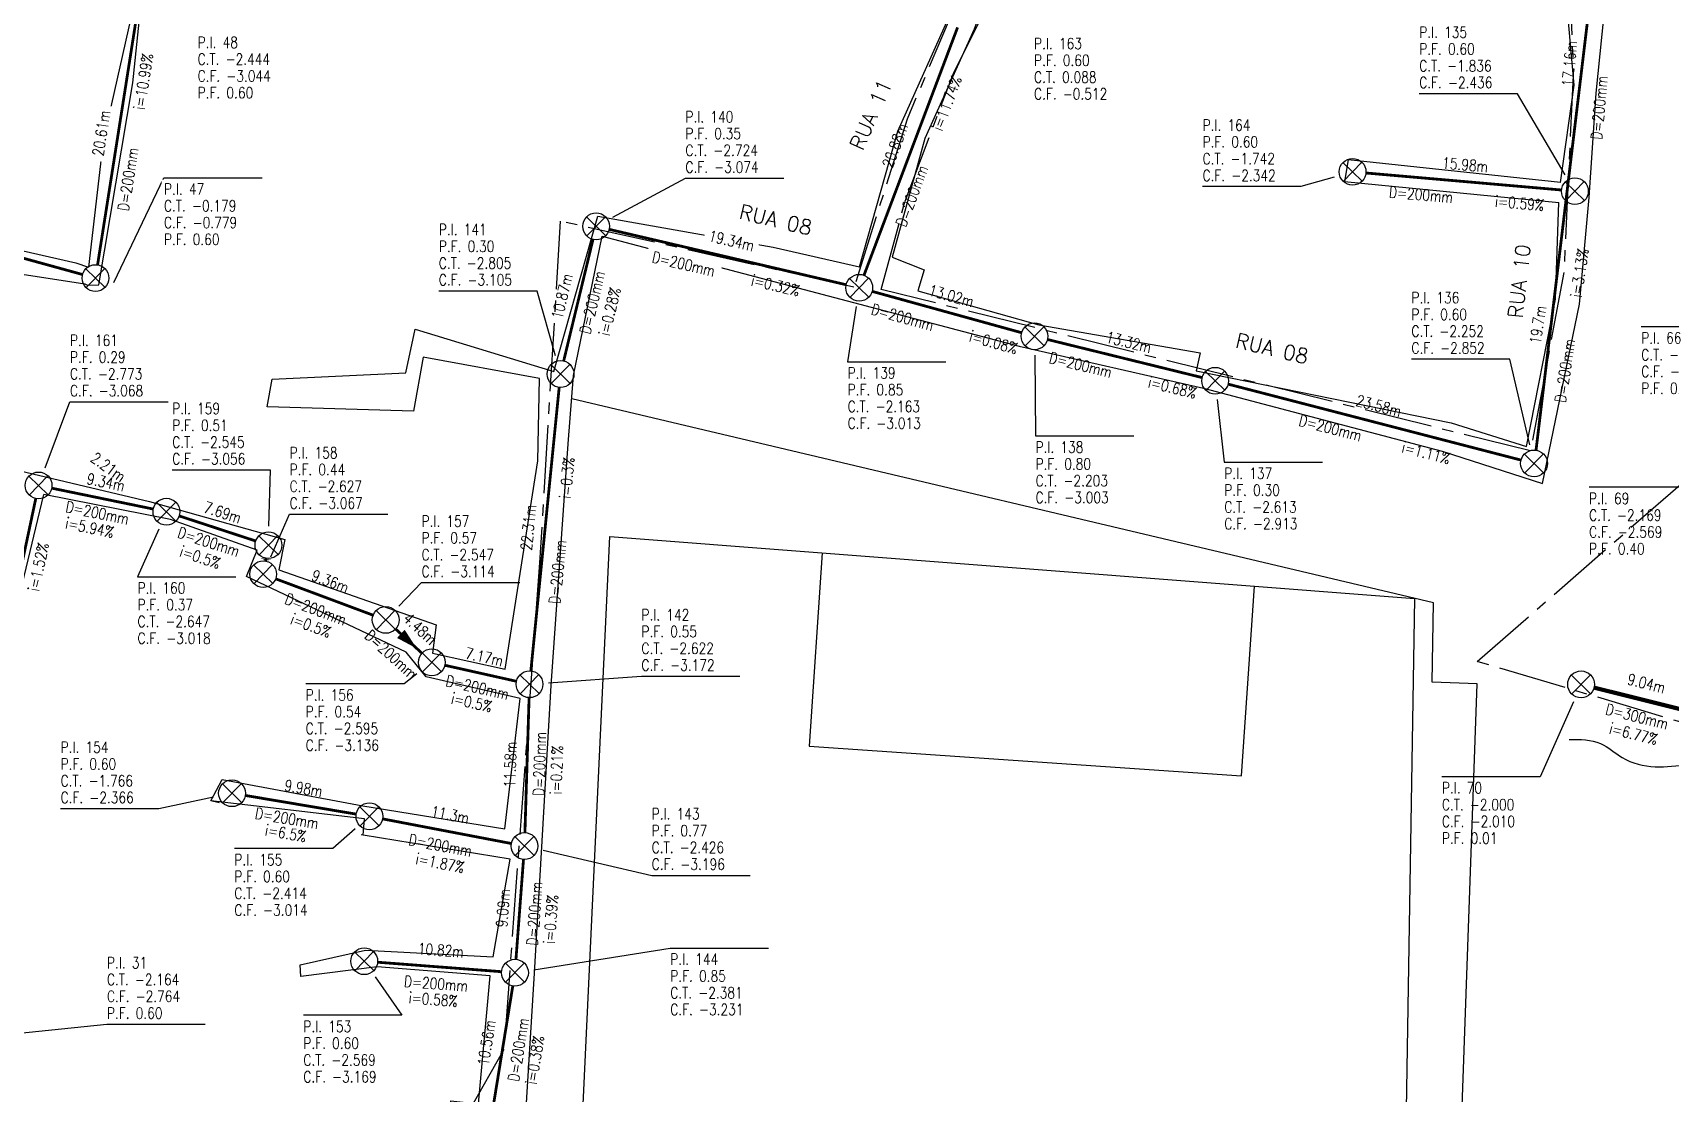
# Model space of a CAD drawing. Extents: x -6997814 to 14282083, y -16 to 289481930.
# Drawn here: x 362438.1 to 362555.3, y 7352411.9 to 7352487.8 of the extents above; entities that cross this region are included whole.
import ezdxf
from ezdxf.enums import TextEntityAlignment as Align

# ---------------------------------------------------------------- set-up
doc = ezdxf.new("R2010")
doc.units = 0
doc.header["$LTSCALE"] = 6.5
doc.linetypes.add('CENTER2', pattern=[1.125, 0.75, -0.125, 0.125, -0.125])
doc.layers.get('0').update_dxf_attribs({"linetype": 'CONTINUOUS'})
for name, color, linetype in [('Córrego', 170, 'CONTINUOUS'), ('MURO', 251, 'CONTINUOUS'), ('PONTOS-Caixas - Esgoto_U', 1, 'CONTINUOUS'), ('PS_IND_COMPRIMENTO', 7, 'CONTINUOUS'), ('PS_IND_DIAMETRO', 7, 'CONTINUOUS'), ('PS_IND_FLUXO', 3, 'CONTINUOUS'), ('PS_IND_INCLINACAO', 7, 'CONTINUOUS'), ('PS_PONTOS_IDENTIFICACAO_LIN', 7, 'CONTINUOUS'), ('PS_PONTOS_IDENTIFICACAO_TXT', 7, 'CONTINUOUS'), ('QUADRA-INDEF', 7, 'CENTER2'), ('T_Ptos', 7, 'CONTINUOUS'), ('TUBO_PVC', 1, 'CONTINUOUS')]:
    doc.layers.add(name, color=color, linetype=linetype)
doc.styles.add('1-1000  -  RÉGUA 100', font='romans.shx', dxfattribs={"height": 2.5})
doc.styles.add('ROMANS', font='romans.shx')
picture_1 = doc.add_image_def('image1.ecw', size_in_pixel=(49668, 39849))

# ---------------------------------------------------------------- blocks, each defined once
blk = doc.blocks.new('*U64', base_point=(4191.731, 1118.971))
for p, q in [((4191.559, 1119.139), (4191.902, 1118.803)), ((4191.898, 1119.143), (4191.563, 1118.8))]:
    blk.add_line(p, q)
blk.add_circle((4191.731, 1118.971), 0.24)
blk = doc.blocks.new('*U140', base_point=(4191.731, 1118.971))
for p, q in [((4191.559, 1119.139), (4191.902, 1118.803)), ((4191.898, 1119.143), (4191.563, 1118.8))]:
    blk.add_line(p, q)
blk.add_circle((4191.731, 1118.971), 0.24)
blk = doc.blocks.new('*U158', base_point=(4191.731, 1118.971))
for p, q in [((4191.559, 1119.139), (4191.902, 1118.803)), ((4191.898, 1119.143), (4191.563, 1118.8))]:
    blk.add_line(p, q)
blk.add_circle((4191.731, 1118.971), 0.24)
blk = doc.blocks.new('*U159', base_point=(4191.731, 1118.971))
for p, q in [((4191.559, 1119.139), (4191.902, 1118.803)), ((4191.898, 1119.143), (4191.563, 1118.8))]:
    blk.add_line(p, q)
blk.add_circle((4191.731, 1118.971), 0.24)
blk = doc.blocks.new('*U160', base_point=(4191.731, 1118.971))
for p, q in [((4191.559, 1119.139), (4191.902, 1118.803)), ((4191.898, 1119.143), (4191.563, 1118.8))]:
    blk.add_line(p, q)
blk.add_circle((4191.731, 1118.971), 0.24)
blk = doc.blocks.new('*U161', base_point=(4191.731, 1118.971))
for p, q in [((4191.559, 1119.139), (4191.902, 1118.803)), ((4191.898, 1119.143), (4191.563, 1118.8))]:
    blk.add_line(p, q)
blk.add_circle((4191.731, 1118.971), 0.24)
blk = doc.blocks.new('*U162', base_point=(4191.731, 1118.971))
for p, q in [((4191.559, 1119.139), (4191.902, 1118.803)), ((4191.898, 1119.143), (4191.563, 1118.8))]:
    blk.add_line(p, q)
blk.add_circle((4191.731, 1118.971), 0.24)
blk = doc.blocks.new('*U163', base_point=(4191.731, 1118.971))
for p, q in [((4191.559, 1119.139), (4191.902, 1118.803)), ((4191.898, 1119.143), (4191.563, 1118.8))]:
    blk.add_line(p, q)
blk.add_circle((4191.731, 1118.971), 0.24)
blk = doc.blocks.new('*U164', base_point=(4191.731, 1118.971))
for p, q in [((4191.559, 1119.139), (4191.902, 1118.803)), ((4191.898, 1119.143), (4191.563, 1118.8))]:
    blk.add_line(p, q)
blk.add_circle((4191.731, 1118.971), 0.24)
blk = doc.blocks.new('*U165', base_point=(4191.731, 1118.971))
for p, q in [((4191.559, 1119.139), (4191.902, 1118.803)), ((4191.898, 1119.143), (4191.563, 1118.8))]:
    blk.add_line(p, q)
blk.add_circle((4191.731, 1118.971), 0.24)
blk = doc.blocks.new('*U166', base_point=(4191.731, 1118.971))
for p, q in [((4191.559, 1119.139), (4191.902, 1118.803)), ((4191.898, 1119.143), (4191.563, 1118.8))]:
    blk.add_line(p, q)
blk.add_circle((4191.731, 1118.971), 0.24)
blk = doc.blocks.new('*U167', base_point=(4191.731, 1118.971))
for p, q in [((4191.559, 1119.139), (4191.902, 1118.803)), ((4191.898, 1119.143), (4191.563, 1118.8))]:
    blk.add_line(p, q)
blk.add_circle((4191.731, 1118.971), 0.24)
blk = doc.blocks.new('*U185', base_point=(4191.731, 1118.971))
for p, q in [((4191.559, 1119.139), (4191.902, 1118.803)), ((4191.898, 1119.143), (4191.563, 1118.8))]:
    blk.add_line(p, q)
blk.add_circle((4191.731, 1118.971), 0.24)
blk = doc.blocks.new('*U186', base_point=(4191.731, 1118.971))
for p, q in [((4191.559, 1119.139), (4191.902, 1118.803)), ((4191.898, 1119.143), (4191.563, 1118.8))]:
    blk.add_line(p, q)
blk.add_circle((4191.731, 1118.971), 0.24)
blk = doc.blocks.new('*U187', base_point=(4191.731, 1118.971))
for p, q in [((4191.559, 1119.139), (4191.902, 1118.803)), ((4191.898, 1119.143), (4191.563, 1118.8))]:
    blk.add_line(p, q)
blk.add_circle((4191.731, 1118.971), 0.24)
blk = doc.blocks.new('*U188', base_point=(4191.731, 1118.971))
for p, q in [((4191.559, 1119.139), (4191.902, 1118.803)), ((4191.898, 1119.143), (4191.563, 1118.8))]:
    blk.add_line(p, q)
blk.add_circle((4191.731, 1118.971), 0.24)
blk = doc.blocks.new('*U189', base_point=(4191.731, 1118.971))
for p, q in [((4191.559, 1119.139), (4191.902, 1118.803)), ((4191.898, 1119.143), (4191.563, 1118.8))]:
    blk.add_line(p, q)
blk.add_circle((4191.731, 1118.971), 0.24)
blk = doc.blocks.new('*U190', base_point=(4191.731, 1118.971))
for p, q in [((4191.559, 1119.139), (4191.902, 1118.803)), ((4191.898, 1119.143), (4191.563, 1118.8))]:
    blk.add_line(p, q)
blk.add_circle((4191.731, 1118.971), 0.24)
blk = doc.blocks.new('*U191', base_point=(4191.731, 1118.971))
for p, q in [((4191.559, 1119.139), (4191.902, 1118.803)), ((4191.898, 1119.143), (4191.563, 1118.8))]:
    blk.add_line(p, q)
blk.add_circle((4191.731, 1118.971), 0.24)
blk = doc.blocks.new('*U192', base_point=(4191.731, 1118.971))
for p, q in [((4191.559, 1119.139), (4191.902, 1118.803)), ((4191.898, 1119.143), (4191.563, 1118.8))]:
    blk.add_line(p, q)
blk.add_circle((4191.731, 1118.971), 0.24)
blk = doc.blocks.new('*U193', base_point=(4191.731, 1118.971))
for p, q in [((4191.559, 1119.139), (4191.902, 1118.803)), ((4191.898, 1119.143), (4191.563, 1118.8))]:
    blk.add_line(p, q)
blk.add_circle((4191.731, 1118.971), 0.24)
blk = doc.blocks.new('*U196', base_point=(4191.731, 1118.971))
for p, q in [((4191.559, 1119.139), (4191.902, 1118.803)), ((4191.898, 1119.143), (4191.563, 1118.8))]:
    blk.add_line(p, q)
blk.add_circle((4191.731, 1118.971), 0.24)

msp = doc.modelspace()

# ---------------------------------------------------------------- linework, layer by layer
at = {"layer": 'Córrego'}
msp.add_open_spline([(362548.10972, 7352437.2073), (362548.89437, 7352437.21676), (362550.32369, 7352437.23399), (362551.97841, 7352435.64105), (362555.03014, 7352434.94147), (362559.21951, 7352436.23425), (362563.70106, 7352434.65818), (362566.60411, 7352431.90225), (362570.16355, 7352432.39396), (362574.30981, 7352428.3747), (362582.6229, 7352432.29673), (362589.00693, 7352423.94886), (362597.72142, 7352422.26569), (362606.01694, 7352421.67909), (362612.70404, 7352417.50213), (362620.89232, 7352418.3128), (362628.78981, 7352413.06709), (362638.85558, 7352414.72918), (362645.39342, 7352407.50043), (362651.82809, 7352408.60138), (362655.03555, 7352409.15016)], degree=3, knots=[0, 0, 0, 0, 2.252367171, 4.102918966, 6.556958152, 11.257270055, 16.828494745, 19.97047372, 22.61188499, 26.733976624, 35.519160138, 44.157075798, 53.981428369, 61.431017842, 68.910333987, 76.685482876, 84.812342666, 96.1178229, 103.944166072, 111.722575792, 111.722575792, 111.722575792, 111.722575792], dxfattribs=at)
at = {"layer": 'MURO', "lineweight": -2}
for p, q in [((362461.86202, 7352431.53703, -2.4716), (362450.85368, 7352432.82705, -1.0002)), ((362461.76947, 7352430.36608, -0.3165), (362461.86202, 7352431.53703, -2.4716))]:
    msp.add_line(p, q, dxfattribs=at)
at = {"layer": 'MURO'}
for points, elevation in [([(362431.50242, 7352472.19348), (362435.15516, 7352470.83993), (362441.84347, 7352469.81999), (362442.0346, 7352469.72567), (362442.8533, 7352469.75106), (362445.27481, 7352484.19673), (362445.80808, 7352489.23957), (362446.34806, 7352491.14773), (362447.22281, 7352494.01515), (362447.88084, 7352494.94849), (362449.67224, 7352503.00184)], -1.1847), ([(362448.01478, 7352502.62302), (362447.05406, 7352497.50598), (362446.24337, 7352493.74568), (362444.95822, 7352487.99882), (362443.16559, 7352480.05773), (362442.10458, 7352471.00371)], -2.4322), ([(362513.2481, 7352501.71695), (362507.70944, 7352494.02334), (362505.49987, 7352488.02986), (362501.98667, 7352480.21041), (362499.63619, 7352471.72124), (362501.92845, 7352470.82909), (362501.47317, 7352469.31415), (362510.14603, 7352466.89348), (362521.67585, 7352464.89102), (362521.39492, 7352463.59189), (362539.665, 7352459.86274), (362545.05267, 7352458.1884), (362547.11386, 7352468.71386), (362547.36437, 7352475.64147), (362547.36437, 7352475.64147)], -0.2515), ([(362547.47998, 7352477.07507), (362548.44994, 7352484.04336), (362546.89303, 7352501.68548)], -0.2515), ([(362469.98374, 7352349.05035), (362471.12362, 7352373.28079), (362474.02324, 7352420.48858), (362474.52955, 7352429.13328), (362475.21822, 7352441.07003), (362476.45668, 7352458.37528), (362476.82315, 7352463.26869), (362478.87171, 7352473.23464), (362489.81621, 7352470.34306), (362508.73545, 7352465.35351), (362521.92377, 7352462.351), (362539.00816, 7352457.84571), (362546.19957, 7352455.52661), (362548.84887, 7352468.35812), (362549.52986, 7352475.98999), (362550.02665, 7352483.45442), (362551.02832, 7352493.33897)], -1.517), ([(362475.41011, 7352463.53638), (362478.5638, 7352474.66231), (362491.12931, 7352472.44575), (362497.29488, 7352471.04507), (362500.03324, 7352480.73775), (362503.66109, 7352488.83961)], -0.9115), ([(362547.47998, 7352477.07507), (362532.28091, 7352478.69291), (362532.01288, 7352477.14937), (362547.36437, 7352475.64147)], -0.2515), ([(362420.80971, 7352476.6904), (362431.75217, 7352473.47456), (362436.06766, 7352472.49855), (362441.19149, 7352471.32555)], -2.2141), ([(362441.19149, 7352471.32555), (362442.10458, 7352471.00371)], -2.2141), ([(362446.48077, 7352454.24507), (362456.16225, 7352451.51986), (362455.73199, 7352449.36149), (362466.98654, 7352445.4179), (362466.73403, 7352443.40174), (362471.92472, 7352442.24483), (362474.27296, 7352457.15336), (362474.39449, 7352463.03354), (362466.07596, 7352464.5766), (362465.36889, 7352460.70962), (362454.89663, 7352461.0223), (362455.25872, 7352463.00316), (362464.83365, 7352463.45302), (362465.4935, 7352466.5687), (362475.41011, 7352463.53638), (362475.41011, 7352463.53638)], -1.0002), ([(362435.80215, 7352456.77053), (362446.48077, 7352454.24507)], -2.4322), ([(362436.04841, 7352439.03044), (362435.36866, 7352439.13225), (362436.66404, 7352445.02677), (362437.36018, 7352448.28862), (362438.9047, 7352454.73542)], -2.0067), ([(362447.96771, 7352452.96261), (362438.9047, 7352454.73542)], -1.0002), ([(362451.45389, 7352432.69173), (362450.85368, 7352432.82705), (362451.67705, 7352434.3515), (362461.74711, 7352432.4635), (362471.90425, 7352430.81175), (362473.00871, 7352440.13618), (362466.28075, 7352441.69118), (362464.84999, 7352443.45531), (362453.42468, 7352448.88204), (362454.18562, 7352450.75636), (362447.96771, 7352452.96261)], -1.0002), ([(362458.8945, 7352344.06255), (362462.29297, 7352382.30581), (362464.37835, 7352381.99009), (362465.51681, 7352391.18839), (362468.0456, 7352411.36149), (362470.03254, 7352411.1466), (362470.87241, 7352420.29829), (362462.76819, 7352420.95412), (362457.30807, 7352420.25292), (362457.25137, 7352421.09626), (362461.94268, 7352422.1465), (362471.08354, 7352421.65738), (362472.29257, 7352428.65245), (362461.76947, 7352430.36608), (362461.62816, 7352430.39794)], -1.0002)]:
    msp.add_lwpolyline(points, dxfattribs=dict(at, elevation=elevation))
at = {"layer": 'MURO', "lineweight": -2, "elevation": -1.517}
msp.add_lwpolyline([(362470.59381, 7352362.01851), (362538.73204, 7352362.56828), (362541.52289, 7352441.20094), (362538.29996, 7352441.31533), (362538.37876, 7352446.98615), (362476.69675, 7352461.58091)], dxfattribs=at)
at = {"layer": 'MURO', "lineweight": -2}
for points in [[(362479.41818, 7352451.73483), (362537.04013, 7352447.30289), (362535.69153, 7352365.40006), (362475.29717, 7352363.87102), (362479.41818, 7352451.73483)], [(362494.63677, 7352450.56431), (362493.68885, 7352436.72775), (362524.6552, 7352434.60629), (362525.58538, 7352448.18392)]]:
    msp.add_lwpolyline(points, dxfattribs=at)
at = {"layer": 'PS_IND_FLUXO'}
for points in [[(362549.40413, 7352486.46824, 0, 0, 0), (362549.36864, 7352486.06982, 0.8, 0, 0), (362549.2267, 7352484.47612, 0, 0, 0)], [(362444.05335, 7352479.42234, 0, 0, 0), (362444.11549, 7352479.81748, 0.8, 0, 0), (362444.36406, 7352481.39806, 0, 0, 0)], [(362488.83903, 7352471.50676, 0, 0, 0), (362488.44951, 7352471.59774, 0.8, 0, 0), (362486.89145, 7352471.96167, 0, 0, 0)], [(362477.40779, 7352469.62176, 0, 0, 0), (362477.31397, 7352469.23292, 0.8, 0, 0), (362476.93871, 7352467.67755, 0, 0, 0)], [(362504.51944, 7352467.53315, 0, 0, 0), (362504.13391, 7352467.63977, 0.8, 0, 0), (362502.5918, 7352468.06623, 0, 0, 0)], [(362547.19803, 7352467.69564, 0, 0, 0), (362547.13866, 7352467.30007, 0.8, 0, 0), (362546.90117, 7352465.71779, 0, 0, 0)], [(362517.26624, 7352464.23396, 0, 0, 0), (362516.87783, 7352464.32958, 0.8, 0, 0), (362515.32422, 7352464.71204, 0, 0, 0)], [(362535.14252, 7352459.6722, 0, 0, 0), (362534.75532, 7352459.77256, 0.8, 0, 0), (362533.2065, 7352460.17399, 0, 0, 0)], [(362474.88738, 7352453.26197, 0, 0, 0), (362474.84756, 7352452.86396, 0.8, 0, 0), (362474.68825, 7352451.27191, 0, 0, 0)], [(362552.37078, 7352440.30375, 0, 0, 0), (362552.75892, 7352440.20705, 0.8, 0, 0), (362554.31147, 7352439.82028, 0, 0, 0)], [(362473.5294, 7352436.3785, 0, 0, 0), (362473.51705, 7352435.97869, 0.8, 0, 0), (362473.46768, 7352434.37945, 0, 0, 0)], [(362473.05297, 7352426.0544, 0, 0, 0), (362473.02286, 7352425.65554, 0.8, 0, 0), (362472.90244, 7352424.06008, 0, 0, 0)], [(362471.9488, 7352416.30208, 0, 0, 0), (362471.88459, 7352415.90727, 0.8, 0, 0), (362471.62774, 7352414.32802, 0, 0, 0)]]:
    msp.add_lwpolyline(points, format="xyseb", dxfattribs=at)
at = {"layer": 'PS_IND_FLUXO', "lineweight": -2}
for points in [[(362501.32562, 7352480.23631, 0, 0, 0), (362501.18425, 7352479.86213, 0.8, 0, 0), (362500.61876, 7352478.36539, 0, 0, 0)], [(362539.55779, 7352477.22738, 0, 0, 0), (362539.95628, 7352477.19271, 0.8, 0, 0), (362541.55026, 7352477.05404, 0, 0, 0)], [(362444.08828, 7352454.24883, 0, 0, 0), (362443.69647, 7352454.32935, 0.8, 0, 0), (362442.12922, 7352454.65143, 0, 0, 0)], [(362450.38752, 7352452.62453, 0, 0, 0), (362450.76765, 7352452.50002, 0.8, 0, 0), (362452.28817, 7352452.00199, 0, 0, 0)], [(362454.81149, 7352450.13579, 0.8, 0, 0), (362454.79129, 7352450.02508, 0, 0, 0)], [(362458.06153, 7352447.75649, 0, 0, 0), (362458.43627, 7352447.61661, 0.8, 0, 0), (362459.93525, 7352447.05708, 0, 0, 0)], [(362464.46813, 7352444.77286, 0.8, 0, 0), (362465.6014, 7352443.7305, 0, 0, 0)], [(362469.20533, 7352442.16957, 0, 0, 0), (362469.59566, 7352442.08219, 0.8, 0, 0), (362471.15702, 7352441.73265, 0, 0, 0)], [(362456.31497, 7352432.70633, 0, 0, 0), (362456.70943, 7352432.63997, 0.8, 0, 0), (362458.28726, 7352432.37456, 0, 0, 0)], [(362466.78748, 7352430.83919, 0, 0, 0), (362467.18036, 7352430.76403, 0.8, 0, 0), (362468.75186, 7352430.46338, 0, 0, 0)], [(362466.24255, 7352421.01301, 0, 0, 0), (362466.64139, 7352420.98256, 0.8, 0, 0), (362468.23675, 7352420.86078, 0, 0, 0)]]:
    msp.add_lwpolyline(points, format="xyseb", dxfattribs=at)
at = {"layer": 'PS_PONTOS_IDENTIFICACAO_LIN', "linetype": 'Continuous'}
for points in [[(362547.82204, 7352477.62019), (362544.40925, 7352483.41861), (362537.36925, 7352483.41861)], [(362443.92936, 7352469.91217), (362447.50989, 7352477.39952), (362454.54989, 7352477.39952)], [(362479.64545, 7352474.57717), (362484.84125, 7352477.36882), (362491.88125, 7352477.36882)], [(362475.52939, 7352464.67394), (362474.22474, 7352469.30092), (362467.18474, 7352469.30092)], [(362497.07172, 7352468.19159), (362496.45224, 7352464.24154), (362503.49224, 7352464.24154)], [(362564.37749, 7352465.06197), (362560.30114, 7352466.74414), (362553.26114, 7352466.74414)], [(362509.84263, 7352464.70528), (362509.90093, 7352458.9299), (362516.94093, 7352458.9299)], [(362545.27952, 7352458.28882), (362543.85123, 7352464.4285), (362536.81123, 7352464.4285)], [(362522.91291, 7352461.53035), (362523.41461, 7352457.053), (362530.45461, 7352457.053)], [(362559.47929, 7352453.78602), (362556.56806, 7352455.26013), (362549.52806, 7352455.26013)], [(362475.03334, 7352441.26422), (362481.69114, 7352441.73442), (362488.73114, 7352441.73442)], [(362548.40587, 7352439.91144), (362546.0316, 7352434.55071), (362538.9916, 7352434.55071)], [(362474.64413, 7352429.28399), (362482.42536, 7352427.48895), (362489.46536, 7352427.48895)], [(362473.97822, 7352420.73811), (362483.75624, 7352422.29033), (362490.79624, 7352422.29033)], [(362436.93905, 7352416.18319), (362443.42709, 7352416.83492), (362450.46709, 7352416.83492)]]:
    msp.add_lwpolyline(points, dxfattribs=at)
at = {"layer": 'PS_PONTOS_IDENTIFICACAO_LIN', "linetype": 'Continuous', "lineweight": -2}
for points in [[(362531.28968, 7352477.45796), (362528.89792, 7352476.77142), (362521.85792, 7352476.77142)], [(362439.01103, 7352456.66315), (362440.78242, 7352461.37157), (362447.82242, 7352461.37157)], [(362455.02795, 7352452.47558), (362455.13876, 7352456.49296), (362448.09876, 7352456.49296)], [(362455.16167, 7352450.28737), (362456.50536, 7352453.32853), (362463.54536, 7352453.32853)], [(362447.13297, 7352452.26746), (362445.61649, 7352448.85646), (362452.65649, 7352448.85646)], [(362464.32649, 7352446.74962), (362465.94804, 7352448.43657), (362472.98804, 7352448.43657)], [(362465.60923, 7352441.90328), (362464.69858, 7352441.20029), (362457.65858, 7352441.20029)], [(362451.05319, 7352433.08558), (362447.15049, 7352432.25708), (362440.11049, 7352432.25708)], [(362461.19761, 7352430.81676), (362459.59099, 7352429.40764), (362452.55099, 7352429.40764)], [(362462.61916, 7352420.23176), (362464.53109, 7352417.47771), (362457.49109, 7352417.47771)]]:
    msp.add_lwpolyline(points, dxfattribs=at)
at = {"layer": 'QUADRA-INDEF'}
for points in [[(362541.51417, 7352442.8), (362644.51428, 7352532.3901), (362663.9943, 7352580.5102), (362652.88429, 7352512.0401), (362645.92431, 7352411.7099), (362541.51417, 7352442.8)], [(362498.85412, 7352469.42), (362500.56412, 7352475.73), (362504.02412, 7352484.87), (362507.22412, 7352491.27), (362509.96413, 7352496.41), (362514.20413, 7352501.48), (362515.86413, 7352506.09), (362517.22413, 7352513.88), (362518.34413, 7352525.0701), (362545.24416, 7352523.8501), (362547.71417, 7352499.8), (362548.40417, 7352485.22), (362547.72418, 7352470.62), (362545.32418, 7352457.86), (362498.85412, 7352469.42)]]:
    msp.add_lwpolyline(points, close=True, dxfattribs=at)
msp.add_lwpolyline([(362342.37393, 7352455.6599), (362377.39398, 7352450.9399), (362412.40402, 7352455.37), (362414.18402, 7352464.81), (362417.32402, 7352469.01), (362427.93403, 7352504.1), (362449.16405, 7352502.51), (362452.11406, 7352502.6), (362461.23407, 7352504.23), (362465.53407, 7352505.25), (362470.74408, 7352505.8), (362476.59409, 7352505.8), (362482.15409, 7352505.25), (362488.9241, 7352503.57), (362498.24411, 7352501.62), (362509.60413, 7352500.13), (362504.19412, 7352489.83), (362500.70412, 7352481.59), (362496.90412, 7352469.58), (362475.87409, 7352474.31), (362474.40409, 7352449.86), (362471.8441, 7352415.0299), (362464.23409, 7352401.6199)], dxfattribs=at)
at = {"layer": 'TUBO_PVC'}
for points, const_width in [([(362550.11911, 7352494.49596), (362545.72985, 7352457.91365)], 0.2), ([(362442.7566, 7352471.17663), (362445.66082, 7352489.64377)], 0.2), ([(362441.68231, 7352470.48385), (362420.41022, 7352476.3458)], 0.2), ([(362496.34833, 7352469.75272), (362479.38216, 7352473.71571)], 0.2), ([(362478.22317, 7352473.00138), (362476.12333, 7352464.29793)], 0.2), ([(362508.90393, 7352466.32063), (362498.20731, 7352469.27875)], 0.2), ([(362521.83001, 7352463.11048), (362510.76044, 7352465.83552)], 0.2), ([(362475.80281, 7352462.41065), (362473.77282, 7352442.12323)], 0.2), ([(362544.65848, 7352457.20581), (362523.69054, 7352462.64038)], 0.2), ([(362549.88731, 7352440.92243), (362556.79494, 7352439.20159)], 0.3), ([(362473.64769, 7352440.20974), (362473.34939, 7352430.54821)], 0.2), ([(362473.24757, 7352428.63265), (362472.70783, 7352421.48183)], 0.2), ([(362472.48158, 7352419.5779), (362471.09496, 7352411.05221)], 0.2)]:
    msp.add_lwpolyline(points, dxfattribs=dict(at, const_width=const_width))
at = {"layer": 'TUBO_PVC', "lineweight": -2, "const_width": 0.2}
for points in [[(362497.62147, 7352470.43218), (362504.32291, 7352488.16952)], [(362547.55536, 7352476.5316), (362533.55269, 7352477.74982)], [(362446.74565, 7352453.70272), (362439.47185, 7352455.19754)], [(362434.65335, 7352437.10127), (362438.33329, 7352454.45237)], [(362454.07897, 7352451.41543), (362448.59672, 7352453.21109)], [(362454.78455, 7352449.98817), (362454.81822, 7352450.1727)], [(362462.48537, 7352446.1052), (362455.5114, 7352448.70838)], [(362465.97916, 7352443.38305), (362464.09037, 7352445.12032)], [(362472.74136, 7352441.37797), (362467.62098, 7352442.52425)], [(362453.32909, 7352433.20861), (362461.27315, 7352431.87228)], [(362463.16195, 7352431.53278), (362472.37739, 7352429.76979)], [(362471.6788, 7352420.59802), (362462.80049, 7352421.27576)]]:
    msp.add_lwpolyline(points, dxfattribs=at)

# ---------------------------------------------------------------- block references
at = {"layer": 'PONTOS-Caixas - Esgoto_U', "xscale": 4, "yscale": 4, "zscale": 4}
for name, p in [('*U196', (362532.59633, 7352477.83302)), ('*U158', (362548.51172, 7352476.4484)), ('*U163', (362478.44815, 7352473.93388)), ('*U64', (362442.60755, 7352470.22889)), ('*U162', (362497.28233, 7352469.53455)), ('*U161', (362509.82891, 7352466.06483)), ('*U164', (362475.89835, 7352463.36543)), ('*U160', (362522.76154, 7352462.88116)), ('*U159', (362545.58748, 7352456.96503)), ('*U193', (362438.53228, 7352455.39063)), ('*U192', (362447.68522, 7352453.50964)), ('*U191', (362454.99047, 7352451.11688)), ('*U190', (362454.6123, 7352449.04398)), ('*U189', (362463.38447, 7352445.76959)), ('*U188', (362466.68506, 7352442.73378)), ('*U165', (362473.67729, 7352441.16845)), ('*U140', (362548.95636, 7352441.15435)), ('*U186', (362452.38269, 7352433.36781)), ('*U187', (362462.21955, 7352431.71307)), ('*U166', (362473.31979, 7352429.5895)), ('*U185', (362461.84368, 7352421.3488)), ('*U167', (362472.63561, 7352420.52498))]:
    msp.add_blockref(name, p, dxfattribs=at)

# ---------------------------------------------------------------- texts
at = {"color": 0, "linetype": 'Continuous', "lineweight": 30, "ltscale": 0.8, "style": '1-1000  -  RÉGUA 100'}
for s, rotation, p in [('RUA 11', 66.2400255, (362497.52453, 7352479.28801)), ('RUA 10', 83.6646881, (362544.76427, 7352467.31327)), ('RUA 08', 346.6770079, (362524.13063, 7352465.2904, 1394.19939))]:
    msp.add_text(s, height=1.057651, rotation=rotation, dxfattribs=at).set_placement(p)
at = {"layer": 'PS_IND_COMPRIMENTO', "style": 'ROMANS', "width": 0.8}
for s, rotation, p in [('17.16m', 84.9104408, (362548.12015, 7352485.57864)), ('10.87m', 76.4357164, (362476.00672, 7352468.9311)), ('13.02m', 344.5413856, (362503.87547, 7352468.95628)), ('19.7m', 81.4642225, (362545.86289, 7352466.88483)), ('13.32m', 346.170287, (362516.58207, 7352465.63821)), ('23.58m', 345.469557, (362534.47558, 7352461.08472)), ('22.31m', 84.2859242, (362473.59378, 7352452.38642)), ('9.04m', 346.0111226, (362553.63121, 7352441.22642)), ('11.58m', 88.2315692, (362472.29911, 7352435.416)), ('9.09m', 85.6835759, (362471.7811, 7352425.14756)), ('10.56m', 80.7623115, (362470.60383, 7352415.50769))]:
    msp.add_text(s, height=0.8, rotation=rotation, dxfattribs=at).set_placement(p, align=Align.MIDDLE_CENTER)
at = {"layer": 'PS_IND_COMPRIMENTO', "lineweight": -2, "style": 'ROMANS', "width": 0.8}
for s, rotation, p in [('20.88m', 69.3026604, (362499.84964, 7352479.72497)), ('15.98m', 355.0278556, (362540.65803, 7352478.33619)), ('2.21m', 324.4229108, (362443.53466, 7352456.70262)), ('9.34m', 348.3870265, (362443.35031, 7352455.62557)), ('7.69m', 341.8643653, (362451.71137, 7352453.45365)), ('9.36m', 339.530858, (362459.41803, 7352448.53102)), ('4.48m', 317.3928006, (362465.84713, 7352445.1349)), ('7.17m', 347.3814015, (362470.44332, 7352443.12213)), ('9.98m', 350.4512125, (362457.50018, 7352433.72382)), ('11.3m', 349.169667, (362467.99515, 7352431.82991)), ('10.82m', 355.6346811, (362467.33099, 7352422.13341))]:
    msp.add_text(s, height=0.8, rotation=rotation, dxfattribs=at).set_placement(p, align=Align.MIDDLE_CENTER)
at = {"layer": 'PS_IND_DIAMETRO', "style": 'ROMANS', "width": 0.8}
for s, rotation, p in [('D=200mm', 84.9104408, (362550.2481, 7352482.4174)), ('D=200mm', 76.4357164, (362478.17019, 7352468.48255)), ('D=200mm', 344.5413856, (362500.38285, 7352467.43207)), ('D=200mm', 81.4642225, (362547.79696, 7352463.60139)), ('D=200mm', 346.170287, (362513.13419, 7352464.01534)), ('D=200mm', 345.469557, (362531.00811, 7352459.50413)), ('D=200mm', 84.2859242, (362475.68714, 7352449.20217)), ('D=300mm', 346.0111226, (362552.96011, 7352438.85929)), ('D=200mm', 88.2315692, (362474.39393, 7352435.46541)), ('D=200mm', 85.6835759, (362474.02757, 7352424.75165)), ('D=200mm', 80.7623115, (362472.87911, 7352415.0106))]:
    msp.add_text(s, height=0.8, rotation=rotation, dxfattribs=at).set_placement(p, align=Align.MIDDLE_CENTER)
at = {"layer": 'PS_IND_DIAMETRO', "lineweight": -2, "style": 'ROMANS', "width": 0.8}
for rotation, p in [(69.3026604, (362501.04859, 7352476.10777)), (355.0278556, (362537.50116, 7352476.20177)), (348.3870265, (362442.74286, 7352453.43605)), (341.8643653, (362450.71423, 7352451.35925)), (339.530858, (362458.37817, 7352446.53235)), (317.3928006, (362463.76841, 7352443.28583)), (347.3814015, (362469.95097, 7352440.93872)), (350.4512125, (362456.31412, 7352431.57261)), (349.169667, (362467.29313, 7352429.64205)), (355.6346811, (362466.98605, 7352419.7446))]:
    msp.add_text('D=200mm', height=0.8, rotation=rotation, dxfattribs=at).set_placement(p, align=Align.MIDDLE_CENTER)
at = {"layer": 'PS_IND_INCLINACAO', "lineweight": -2, "style": 'ROMANS', "width": 0.8}
for s, rotation, p in [('i=11.74%', 69.3026604, (362503.55088, 7352482.73083)), ('i=0.59%', 355.0278556, (362544.55452, 7352475.58814)), ('i=5.94%', 348.3870265, (362442.19438, 7352452.37619)), ('i=1.52%', 78.0257695, (362438.52199, 7352449.55821)), ('i=0.5%', 341.8643653, (362450.10459, 7352450.25462)), ('i=0.5%', 339.530858, (362458.0267, 7352445.36445)), ('i=0.5%', 347.3814015, (362469.53975, 7352439.86451)), ('i=6.5%', 350.4512125, (362456.22913, 7352430.505)), ('i=1.87%', 349.169667, (362467.27791, 7352428.37535)), ('i=0.58%', 355.6346811, (362466.78392, 7352418.61251))]:
    msp.add_text(s, height=0.8, rotation=rotation, dxfattribs=at).set_placement(p, align=Align.MIDDLE_CENTER)
at = {"layer": 'PS_IND_INCLINACAO', "style": 'ROMANS', "width": 0.8}
for s, rotation, p in [('i=3.13%', 81.4642225, (362548.84783, 7352470.60297)), ('i=0.32%', 346.8524562, (362491.29268, 7352469.70132)), ('i=0.28%', 76.4357164, (362479.41793, 7352467.8286)), ('i=0.08%', 344.5413856, (362506.8983, 7352465.63024)), ('i=0.68%', 346.170287, (362519.69822, 7352462.39945)), ('i=1.11%', 345.469557, (362537.86166, 7352457.7278)), ('i=0.3%', 84.2859242, (362476.3602, 7352455.92858)), ('i=6.77%', 346.0111226, (362552.7101, 7352437.61678)), ('i=0.21%', 88.2315692, (362475.61745, 7352435.03388)), ('i=0.39%', 85.6835759, (362475.20503, 7352424.34795)), ('i=0.38%', 80.7623115, (362474.06306, 7352414.28073))]:
    msp.add_text(s, height=0.8, rotation=rotation, dxfattribs=at).set_placement(p, align=Align.MIDDLE_CENTER)
at = {"layer": 'PS_PONTOS_IDENTIFICACAO_TXT', "style": 'ROMANS', "width": 0.8}
for s, p in [('P.I. 135', (362537.36925, 7352487.41861)), ('P.F. 0.60', (362537.36925, 7352486.21861)), ('C.T. -1.836', (362537.36925, 7352485.01861)), ('C.F. -2.436', (362537.36925, 7352483.81861)), ('P.I. 136', (362536.81123, 7352468.4285)), ('P.F. 0.60', (362536.81123, 7352467.2285)), ('C.T. -2.252', (362536.81123, 7352466.0285)), ('C.F. -2.852', (362536.81123, 7352464.8285)), ('P.I. 66', (362553.26114, 7352465.54414)), ('C.T. -0.506', (362553.26114, 7352464.34414)), ('P.I. 139', (362496.45224, 7352463.04154)), ('C.F. -1.364', (362553.26114, 7352463.14414)), ('P.F. 0.85', (362496.45224, 7352461.84154)), ('P.F. 0.86', (362553.26114, 7352461.94414)), ('C.T. -2.163', (362496.45224, 7352460.64154)), ('C.F. -3.013', (362496.45224, 7352459.44154)), ('P.I. 138', (362509.90093, 7352457.7299)), ('P.F. 0.80', (362509.90093, 7352456.5299)), ('C.T. -2.203', (362509.90093, 7352455.3299)), ('P.I. 137', (362523.41461, 7352455.853)), ('C.F. -3.003', (362509.90093, 7352454.1299)), ('P.F. 0.30', (362523.41461, 7352454.653)), ('P.I. 69', (362549.52806, 7352454.06013)), ('C.T. -2.613', (362523.41461, 7352453.453)), ('C.T. -2.169', (362549.52806, 7352452.86013)), ('C.F. -2.913', (362523.41461, 7352452.253)), ('C.F. -2.569', (362549.52806, 7352451.66013)), ('P.F. 0.40', (362549.52806, 7352450.46013)), ('P.I. 142', (362481.69114, 7352445.73442)), ('P.F. 0.55', (362481.69114, 7352444.53442)), ('C.T. -2.622', (362481.69114, 7352443.33442)), ('C.F. -3.172', (362481.69114, 7352442.13442)), ('P.I. 70', (362538.9916, 7352433.35071)), ('C.T. -2.000', (362538.9916, 7352432.15071)), ('P.I. 143', (362482.42536, 7352431.48895)), ('C.F. -2.010', (362538.9916, 7352430.95071)), ('P.F. 0.77', (362482.42536, 7352430.28895)), ('P.F. 0.01', (362538.9916, 7352429.75071)), ('C.T. -2.426', (362482.42536, 7352429.08895)), ('C.F. -3.196', (362482.42536, 7352427.88895)), ('P.I. 144', (362483.75624, 7352421.09033)), ('P.I. 31', (362443.42709, 7352420.83492)), ('C.T. -2.164', (362443.42709, 7352419.63492)), ('P.F. 0.85', (362483.75624, 7352419.89033)), ('C.F. -2.764', (362443.42709, 7352418.43492)), ('C.T. -2.381', (362483.75624, 7352418.69033)), ('P.F. 0.60', (362443.42709, 7352417.23492)), ('C.F. -3.231', (362483.75624, 7352417.49033))]:
    msp.add_text(s, height=0.8, dxfattribs=at).set_placement(p)
at = {"layer": 'PS_PONTOS_IDENTIFICACAO_TXT', "lineweight": -2, "style": 'ROMANS', "width": 0.8}
for s, p in [('P.I. 163', (362509.79669, 7352486.60764)), ('P.F. 0.60', (362509.79669, 7352485.40764)), ('C.T. 0.088', (362509.79669, 7352484.20764)), ('C.F. -0.512', (362509.79669, 7352483.00764)), ('P.I. 164', (362521.85792, 7352480.77142)), ('P.F. 0.60', (362521.85792, 7352479.57142)), ('C.T. -1.742', (362521.85792, 7352478.37142)), ('C.F. -2.342', (362521.85792, 7352477.17142)), ('P.I. 161', (362440.78242, 7352465.37157)), ('P.F. 0.29', (362440.78242, 7352464.17157)), ('C.T. -2.773', (362440.78242, 7352462.97157)), ('C.F. -3.068', (362440.78242, 7352461.77157)), ('P.I. 159', (362448.09876, 7352460.49296)), ('P.F. 0.51', (362448.09876, 7352459.29296)), ('C.T. -2.545', (362448.09876, 7352458.09296)), ('C.F. -3.056', (362448.09876, 7352456.89296)), ('P.I. 158', (362456.50536, 7352457.32853)), ('P.F. 0.44', (362456.50536, 7352456.12853)), ('C.T. -2.627', (362456.50536, 7352454.92853)), ('C.F. -3.067', (362456.50536, 7352453.72853)), ('P.I. 157', (362465.94804, 7352452.43657)), ('P.F. 0.57', (362465.94804, 7352451.23657)), ('C.T. -2.547', (362465.94804, 7352450.03657)), ('C.F. -3.114', (362465.94804, 7352448.83657)), ('P.I. 160', (362445.61649, 7352447.65646)), ('P.F. 0.37', (362445.61649, 7352446.45646)), ('C.T. -2.647', (362445.61649, 7352445.25646)), ('C.F. -3.018', (362445.61649, 7352444.05646)), ('P.I. 156', (362457.65858, 7352440.00029)), ('P.F. 0.54', (362457.65858, 7352438.80029)), ('C.T. -2.595', (362457.65858, 7352437.60029)), ('C.F. -3.136', (362457.65858, 7352436.40029)), ('P.I. 154', (362440.11049, 7352436.25708)), ('P.F. 0.60', (362440.11049, 7352435.05708)), ('C.T. -1.766', (362440.11049, 7352433.85708)), ('C.F. -2.366', (362440.11049, 7352432.65708)), ('P.I. 155', (362452.55099, 7352428.20764)), ('P.F. 0.60', (362452.55099, 7352427.00764)), ('C.T. -2.414', (362452.55099, 7352425.80764)), ('C.F. -3.014', (362452.55099, 7352424.60764)), ('P.I. 153', (362457.49109, 7352416.27771)), ('P.F. 0.60', (362457.49109, 7352415.07771)), ('C.T. -2.569', (362457.49109, 7352413.87771)), ('C.F. -3.169', (362457.49109, 7352412.67771))]:
    msp.add_text(s, height=0.8, dxfattribs=at).set_placement(p)

# ---------------------------------------------------------------- pictures from other files: only their frames are drawn
at = {"layer": 'T_Ptos'}
image = msp.add_image(picture_1, insert=(362075.72988, 7352287.82708), size_in_units=(689.73754, 553.38147), dxfattribs=dict(at, fade=70))
image.dxf.flags = 15

# ---------------------------------------------------------------- next in the draw order: wipeouts: each hides what was drawn before it
at = {"lineweight": -2}
msp.add_wipeout([(362488.35064, 7352474.17889), (362494.70709, 7352472.67359), (362495.12142, 7352474.42321), (362488.76497, 7352475.9285)], dxfattribs=at).translate(0, 0, 1394.19939)
for points, layer in [([(362443.38253, 7352478.51362), (362444.00454, 7352482.46882), (362442.66106, 7352482.6801), (362442.03905, 7352478.7249)], 'PS_IND_COMPRIMENTO'), ([(362481.9232, 7352471.19156), (362487.18722, 7352469.96198), (362487.49656, 7352471.28634), (362482.23254, 7352472.51592)], 'PS_IND_DIAMETRO'), ([(362446.32777, 7352481.77374), (362447.08708, 7352486.60202), (362445.7436, 7352486.8133), (362444.98428, 7352481.98502)], 'PS_IND_INCLINACAO'), ([(362449.7626, 7352486.41249), (362453.46165, 7352486.41249), (362453.46165, 7352487.77249), (362449.7626, 7352487.77249)], 'PS_PONTOS_IDENTIFICACAO_TXT'), ([(362484.68316, 7352481.08882), (362488.99173, 7352481.08882), (362488.99173, 7352482.44882), (362484.68316, 7352482.44882)], 'PS_PONTOS_IDENTIFICACAO_TXT'), ([(362447.3518, 7352475.91952), (362451.05085, 7352475.91952), (362451.05085, 7352477.27952), (362447.3518, 7352477.27952)], 'PS_PONTOS_IDENTIFICACAO_TXT'), ([(362467.02664, 7352473.02092), (362471.15236, 7352473.02092), (362471.15236, 7352474.38092), (362467.02664, 7352474.38092)], 'PS_PONTOS_IDENTIFICACAO_TXT')]:
    msp.add_wipeout(points, dxfattribs=at).dxf.layer = layer

# ---------------------------------------------------------------- next in the draw order: texts
at = {"color": 0, "linetype": 'Continuous', "lineweight": 30, "ltscale": 0.8, "style": '1-1000  -  RÉGUA 100'}
msp.add_text('RUA 08', height=1.057651, rotation=346.6770079, dxfattribs=at).set_placement((362488.60012, 7352474.50022, 1394.19939))
at = {"layer": 'PS_IND_COMPRIMENTO', "lineweight": -2, "style": 'ROMANS', "width": 0.8}
msp.add_text('20.61m', height=0.8, rotation=81.0626179, dxfattribs=at).set_placement((362443.02179, 7352480.59686), align=Align.MIDDLE_CENTER)
at = {"layer": 'PS_IND_DIAMETRO', "lineweight": -2, "style": 'ROMANS', "width": 0.8}
msp.add_text('D=200mm', height=0.8, rotation=346.8524562, dxfattribs=at).set_placement((362484.70988, 7352471.23895), align=Align.MIDDLE_CENTER)
at = {"layer": 'PS_IND_INCLINACAO', "lineweight": -2, "style": 'ROMANS', "width": 0.8}
msp.add_text('i=10.99%', height=0.8, rotation=81.0626179, dxfattribs=at).set_placement((362446.03568, 7352484.29352), align=Align.MIDDLE_CENTER)
at = {"layer": 'PS_PONTOS_IDENTIFICACAO_TXT', "lineweight": -2, "style": 'ROMANS', "width": 0.8}
for s, p in [('P.I. 48', (362449.92069, 7352486.69249)), ('P.I. 140', (362484.84125, 7352481.36882)), ('P.I. 47', (362447.50989, 7352476.19952)), ('P.I. 141', (362467.18474, 7352473.30092))]:
    msp.add_text(s, height=0.8, dxfattribs=at).set_placement(p)

# ---------------------------------------------------------------- next in the draw order: wipeouts: each hides what was drawn before it
at = {"lineweight": -2}
for points, layer in [([(362486.07861, 7352472.68554), (362489.88843, 7352471.79563), (362490.19778, 7352473.11998), (362486.38795, 7352474.00989)], 'PS_IND_COMPRIMENTO'), ([(362445.18761, 7352474.5238), (362446.02741, 7352479.86388), (362444.68393, 7352480.07516), (362443.84412, 7352474.73508)], 'PS_IND_DIAMETRO'), ([(362449.73212, 7352485.21249), (362456.05212, 7352485.21249), (362456.05212, 7352486.57249), (362449.73212, 7352486.57249)], 'PS_PONTOS_IDENTIFICACAO_TXT'), ([(362484.68316, 7352479.88882), (362489.60125, 7352479.88882), (362489.60125, 7352481.24882), (362484.68316, 7352481.24882)], 'PS_PONTOS_IDENTIFICACAO_TXT'), ([(362447.32132, 7352474.71952), (362453.58037, 7352474.71952), (362453.58037, 7352476.07952), (362447.32132, 7352476.07952)], 'PS_PONTOS_IDENTIFICACAO_TXT'), ([(362467.02664, 7352471.82092), (362471.94474, 7352471.82092), (362471.94474, 7352473.18092), (362467.02664, 7352473.18092)], 'PS_PONTOS_IDENTIFICACAO_TXT')]:
    msp.add_wipeout(points, dxfattribs=at).dxf.layer = layer

# ---------------------------------------------------------------- next in the draw order: texts
at = {"layer": 'PS_IND_COMPRIMENTO', "lineweight": -2, "style": 'ROMANS', "width": 0.8}
msp.add_text('19.34m', height=0.8, rotation=346.8524562, dxfattribs=at).set_placement((362488.13819, 7352472.90276), align=Align.MIDDLE_CENTER)
at = {"layer": 'PS_IND_DIAMETRO', "lineweight": -2, "style": 'ROMANS', "width": 0.8}
msp.add_text('D=200mm', height=0.8, rotation=81.0626179, dxfattribs=at).set_placement((362444.93577, 7352477.29948), align=Align.MIDDLE_CENTER)
at = {"layer": 'PS_PONTOS_IDENTIFICACAO_TXT', "lineweight": -2, "style": 'ROMANS', "width": 0.8}
for s, p in [('C.T. -2.444', (362449.92069, 7352485.49249)), ('P.F. 0.35', (362484.84125, 7352480.16882)), ('C.T. -0.179', (362447.50989, 7352474.99952)), ('P.F. 0.30', (362467.18474, 7352472.10092))]:
    msp.add_text(s, height=0.8, dxfattribs=at).set_placement(p)

# ---------------------------------------------------------------- next in the draw order: wipeouts: each hides what was drawn before it
at = {"lineweight": -2}
for points in [[(362449.73212, 7352484.01249), (362456.11308, 7352484.01249), (362456.11308, 7352485.37249), (362449.73212, 7352485.37249)], [(362484.65268, 7352478.68882), (362490.97268, 7352478.68882), (362490.97268, 7352480.04882), (362484.65268, 7352480.04882)], [(362447.32132, 7352473.51952), (362453.64132, 7352473.51952), (362453.64132, 7352474.87952), (362447.32132, 7352474.87952)], [(362466.99617, 7352470.62092), (362473.28569, 7352470.62092), (362473.28569, 7352471.98092), (362466.99617, 7352471.98092)]]:
    msp.add_wipeout(points, dxfattribs=at).dxf.layer = 'PS_PONTOS_IDENTIFICACAO_TXT'

# ---------------------------------------------------------------- next in the draw order: texts
at = {"layer": 'PS_PONTOS_IDENTIFICACAO_TXT', "lineweight": -2, "style": 'ROMANS', "width": 0.8}
for s, p in [('C.F. -3.044', (362449.92069, 7352484.29249)), ('C.T. -2.724', (362484.84125, 7352478.96882)), ('C.F. -0.779', (362447.50989, 7352473.79952)), ('C.T. -2.805', (362467.18474, 7352470.90092))]:
    msp.add_text(s, height=0.8, dxfattribs=at).set_placement(p)

# ---------------------------------------------------------------- next in the draw order: wipeouts: each hides what was drawn before it
at = {"lineweight": -2}
for points in [[(362449.7626, 7352482.81249), (362454.68069, 7352482.81249), (362454.68069, 7352484.17249), (362449.7626, 7352484.17249)], [(362484.65268, 7352477.48882), (362491.03364, 7352477.48882), (362491.03364, 7352478.84882), (362484.65268, 7352478.84882)], [(362447.3518, 7352472.31952), (362452.26989, 7352472.31952), (362452.26989, 7352473.67952), (362447.3518, 7352473.67952)], [(362466.99617, 7352469.42092), (362473.34664, 7352469.42092), (362473.34664, 7352470.78092), (362466.99617, 7352470.78092)]]:
    msp.add_wipeout(points, dxfattribs=at).dxf.layer = 'PS_PONTOS_IDENTIFICACAO_TXT'

# ---------------------------------------------------------------- next in the draw order: texts
at = {"layer": 'PS_PONTOS_IDENTIFICACAO_TXT', "lineweight": -2, "style": 'ROMANS', "width": 0.8}
for s, p in [('P.F. 0.60', (362449.92069, 7352483.09249)), ('C.F. -3.074', (362484.84125, 7352477.76882)), ('P.F. 0.60', (362447.50989, 7352472.59952)), ('C.F. -3.105', (362467.18474, 7352469.70092))]:
    msp.add_text(s, height=0.8, dxfattribs=at).set_placement(p)

doc.saveas('drawing.dxf')
